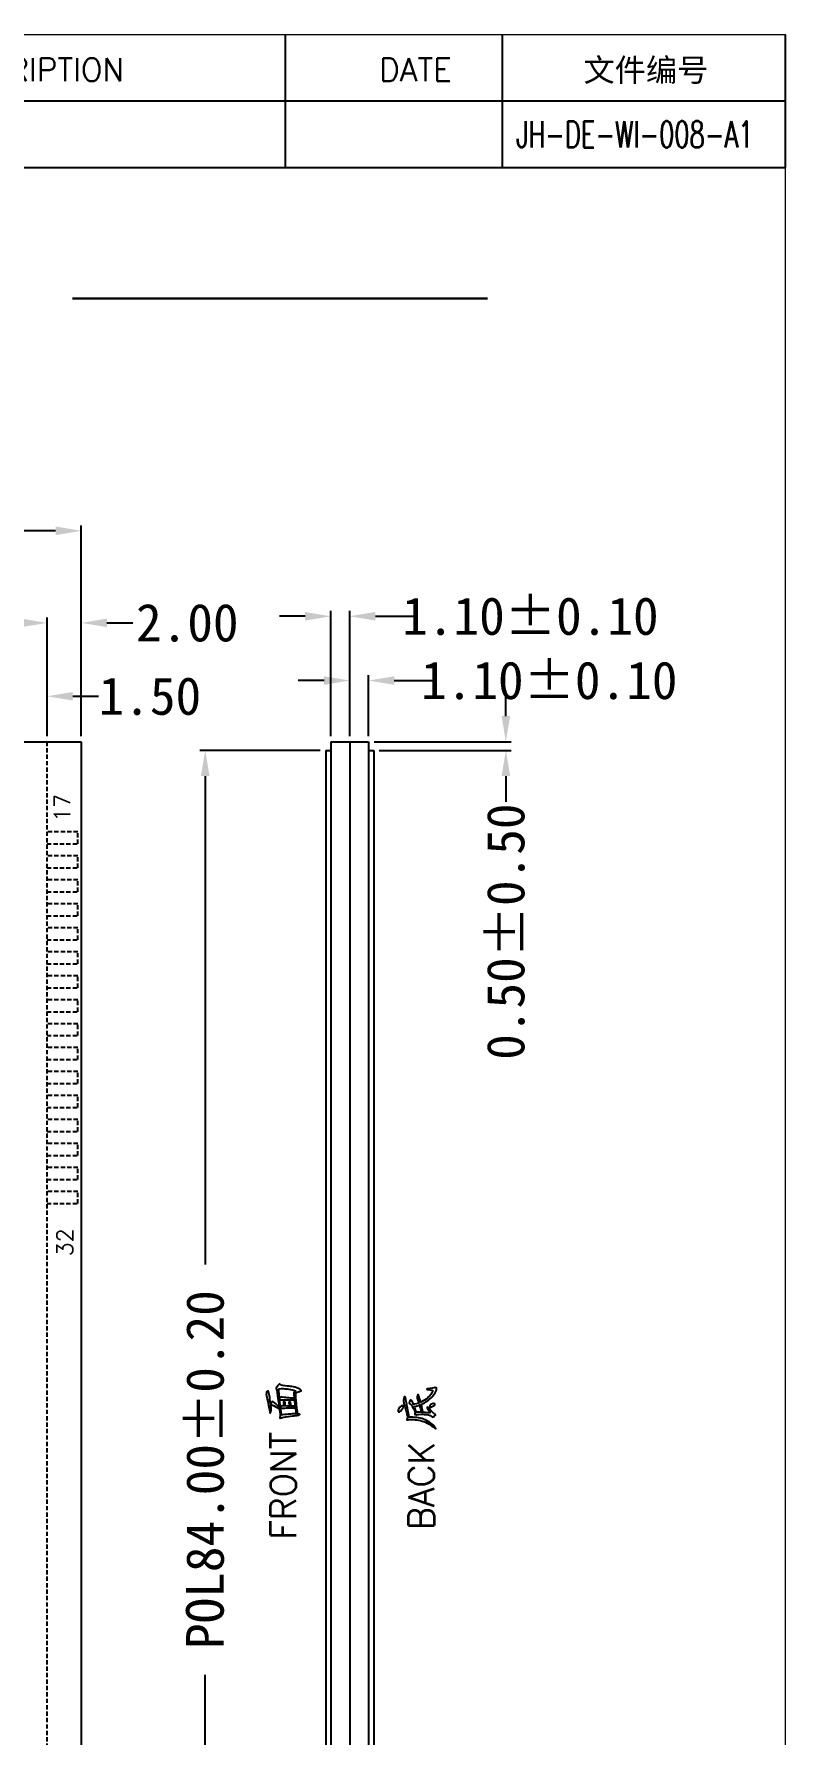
# Model space of a CAD drawing. Header units: millimetres. Extents: x 406 to 1082, y -777 to -474.
# Drawn here: x 491.2 to 535, y -698.3 to -599 of the extents above; entities that cross this region are included whole.
import ezdxf
from ezdxf.enums import TextEntityAlignment as Align

# ---------------------------------------------------------------- set-up
doc = ezdxf.new("R2010")
doc.units = ezdxf.units.MM
doc.linetypes.add('HIDDEN', pattern=[0.375, 0.25, -0.125])
doc.layers.add('dim', color=4, linetype='Continuous')
doc.layers.add('SPEC', color=2, linetype='Continuous')
doc.styles.add('ROMANS', font='ROMANS.shx')
doc.styles.add('样式 1', font='simhei_0.ttf')
doc.dimstyles.new('LCDDIM', dxfattribs={"dimtxt": 2.2, "dimasz": 1.5, "dimexe": 0.3175, "dimexo": 0.3175, "dimgap": 0.254, "dimtad": 0, "dimzin": 0, "dimdsep": 46, "dimtxsty": 'Standard', "dimcen": 0.09, "dimadec": 0, "dimazin": 0, "dimtfac": 1, "dimtofl": 0, "dimtmove": 0, "dimatfit": 0, "dimfxl": 0, "dimtolj": 1, "dimtzin": 0, "dimarcsym": 0})

# ---------------------------------------------------------------- blocks, each defined once
blk = doc.blocks.new('*D34')
at = {"layer": 'DEFPOINTS', "color": 0, "ltscale": 0.5}
for p in [(434.917, -633.411), (434.917, -640.353), (491.917, -640.353)]:
    blk.add_point(p, dxfattribs=at)
at = {"layer": 'dim', "color": 0, "lineweight": -2, "ltscale": 0.5}
for p, q in [((434.917, -640.035), (434.917, -633.093)), ((491.917, -640.035), (491.917, -633.093)), ((436.417, -633.411), (456.23, -633.411)), ((490.417, -633.411), (473.604, -633.411))]:
    blk.add_line(p, q, dxfattribs=at)
at = {"layer": 'dim', "color": 0, "ltscale": 0.5}
for points in [[(436.417, -633.161), (436.417, -633.661), (434.917, -633.411)], [(490.417, -633.161), (490.417, -633.661), (491.917, -633.411)]]:
    blk.add_solid(points, dxfattribs=at)
at = {"layer": 'dim', "color": 0, "ltscale": 0.5, "insert": (464.917, -633.411), "char_height": 2.2, "attachment_point": 5}
blk.add_mtext('\\A1;57.00%%p0.20', dxfattribs=at)
blk = doc.blocks.new('*D35')
at = {"layer": 'DEFPOINTS', "color": 0, "ltscale": 0.5}
for p in [(432.917, -628.035), (432.917, -640.353), (493.917, -640.353)]:
    blk.add_point(p, dxfattribs=at)
at = {"layer": 'dim', "color": 0, "lineweight": -2, "ltscale": 0.5}
for p, q in [((432.917, -640.035), (432.917, -627.718)), ((434.417, -628.035), (455.596, -628.035)), ((492.417, -628.035), (472.238, -628.035)), ((493.917, -640.035), (493.917, -627.718))]:
    blk.add_line(p, q, dxfattribs=at)
at = {"layer": 'dim', "color": 0, "ltscale": 0.5}
for points in [[(434.417, -627.785), (434.417, -628.285), (432.917, -628.035)], [(492.417, -627.785), (492.417, -628.285), (493.917, -628.035)]]:
    blk.add_solid(points, dxfattribs=at)
at = {"layer": 'dim', "color": 0, "ltscale": 0.5, "insert": (463.917, -628.035), "char_height": 2.2, "attachment_point": 5}
blk.add_mtext('\\A1;61.00%%p0.20', dxfattribs=at)
blk = doc.blocks.new('*D39')
at = {"layer": 'DEFPOINTS', "color": 0, "ltscale": 0.5}
for p in [(510.683, -636.778), (509.583, -640.353), (510.683, -640.353)]:
    blk.add_point(p, dxfattribs=at)
at = {"layer": 'dim', "color": 0, "lineweight": -2, "ltscale": 0.5}
for p, q in [((508.083, -636.778), (506.583, -636.778)), ((509.583, -640.035), (509.583, -636.461)), ((510.683, -640.035), (510.683, -636.461)), ((512.183, -636.778), (514.558, -636.778))]:
    blk.add_line(p, q, dxfattribs=at)
at = {"layer": 'dim', "color": 0, "ltscale": 0.5}
for points in [[(508.083, -636.528), (508.083, -637.028), (509.583, -636.778)], [(512.183, -636.528), (512.183, -637.028), (510.683, -636.778)]]:
    blk.add_solid(points, dxfattribs=at)
at = {"layer": 'dim', "color": 0, "ltscale": 0.5, "insert": (521.229, -636.778), "char_height": 2.2, "attachment_point": 5}
blk.add_mtext('\\A1;1.10%%P0.10', dxfattribs=at)
blk = doc.blocks.new('*D40')
at = {"layer": 'DEFPOINTS', "color": 0, "ltscale": 0.5}
for p in [(509.583, -633.026), (509.583, -637.821), (508.483, -640.353)]:
    blk.add_point(p, dxfattribs=at)
at = {"layer": 'dim', "color": 0, "lineweight": -2, "ltscale": 0.5}
for p, q in [((506.983, -633.026), (505.483, -633.026)), ((508.483, -640.035), (508.483, -632.708)), ((509.583, -637.503), (509.583, -632.708)), ((511.083, -633.026), (513.458, -633.026))]:
    blk.add_line(p, q, dxfattribs=at)
at = {"layer": 'dim', "color": 0, "ltscale": 0.5}
for points in [[(506.983, -632.776), (506.983, -633.276), (508.483, -633.026)], [(511.083, -632.776), (511.083, -633.276), (509.583, -633.026)]]:
    blk.add_solid(points, dxfattribs=at)
at = {"layer": 'dim', "color": 0, "ltscale": 0.5, "insert": (520.129, -633.026), "char_height": 2.2, "attachment_point": 5}
blk.add_mtext('\\A1;1.10%%P0.10', dxfattribs=at)
blk = doc.blocks.new('*D41')
at = {"layer": 'DEFPOINTS', "color": 0, "ltscale": 0.5}
for p in [(510.683, -640.353), (510.983, -640.853), (518.697, -640.853)]:
    blk.add_point(p, dxfattribs=at)
at = {"layer": 'dim', "color": 0, "lineweight": -2, "ltscale": 0.5}
for p, q in [((518.697, -638.853), (518.697, -637.353)), ((511.001, -640.353), (519.014, -640.353)), ((511.301, -640.853), (519.014, -640.853)), ((518.697, -642.353), (518.697, -643.853))]:
    blk.add_line(p, q, dxfattribs=at)
at = {"layer": 'dim', "color": 0, "ltscale": 0.5}
for points in [[(518.447, -638.853), (518.947, -638.853), (518.697, -640.353)], [(518.447, -642.353), (518.947, -642.353), (518.697, -640.853)]]:
    blk.add_solid(points, dxfattribs=at)
at = {"layer": 'dim', "color": 0, "ltscale": 0.5, "insert": (518.697, -651.44), "char_height": 2.2, "attachment_point": 5, "rotation": 90}
blk.add_mtext('\\A1;0.50%%P0.50', dxfattribs=at)
blk = doc.blocks.new('*D48')
at = {"layer": 'DEFPOINTS', "color": 0, "ltscale": 0.5}
for p in [(501.149, -640.853), (508.183, -640.853), (508.183, -724.853)]:
    blk.add_point(p, dxfattribs=at)
at = {"layer": 'dim', "color": 0, "lineweight": -2, "ltscale": 0.5}
for p, q in [((507.866, -640.853), (500.832, -640.853)), ((501.149, -642.353), (501.149, -670.866)), ((501.149, -723.353), (501.149, -694.84)), ((507.866, -724.853), (500.832, -724.853))]:
    blk.add_line(p, q, dxfattribs=at)
at = {"layer": 'dim', "color": 0, "ltscale": 0.5}
for points in [[(500.899, -642.353), (501.399, -642.353), (501.149, -640.853)], [(500.899, -723.353), (501.399, -723.353), (501.149, -724.853)]]:
    blk.add_solid(points, dxfattribs=at)
at = {"layer": 'dim', "color": 0, "ltscale": 0.5, "insert": (501.149, -682.853), "char_height": 2.2, "attachment_point": 5, "rotation": 90}
blk.add_mtext('\\A1;POL84.00%%p0.20', dxfattribs=at)
blk = doc.blocks.new('*D49')
at = {"layer": 'DEFPOINTS', "color": 0, "ltscale": 0.5}
for p in [(491.917, -637.695), (491.917, -640.353), (490.417, -642.853)]:
    blk.add_point(p, dxfattribs=at)
at = {"layer": 'dim', "color": 0, "lineweight": -2, "ltscale": 0.5}
for p, q in [((488.917, -637.695), (487.417, -637.695)), ((490.417, -642.535), (490.417, -637.378)), ((491.917, -640.035), (491.917, -637.378)), ((493.417, -637.695), (494.917, -637.695))]:
    blk.add_line(p, q, dxfattribs=at)
at = {"layer": 'dim', "color": 0, "ltscale": 0.5}
for points in [[(488.917, -637.445), (488.917, -637.945), (490.417, -637.695)], [(493.417, -637.445), (493.417, -637.945), (491.917, -637.695)]]:
    blk.add_solid(points, dxfattribs=at)
at = {"layer": 'dim', "color": 0, "ltscale": 0.5, "insert": (497.921, -637.695), "char_height": 2.2, "attachment_point": 5}
blk.add_mtext('\\A1;1.50', dxfattribs=at)
blk = doc.blocks.new('*D50')
at = {"layer": 'DEFPOINTS', "color": 0, "ltscale": 0.5}
for p in [(493.917, -633.411), (491.917, -640.353), (493.917, -640.353)]:
    blk.add_point(p, dxfattribs=at)
at = {"layer": 'dim', "color": 0, "lineweight": -2, "ltscale": 0.5}
for p, q in [((491.917, -640.035), (491.917, -633.093)), ((493.917, -640.035), (493.917, -633.093)), ((490.417, -633.411), (488.917, -633.411)), ((495.417, -633.411), (496.917, -633.411))]:
    blk.add_line(p, q, dxfattribs=at)
at = {"layer": 'dim', "color": 0, "ltscale": 0.5}
for points in [[(490.417, -633.161), (490.417, -633.661), (491.917, -633.411)], [(495.417, -633.161), (495.417, -633.661), (493.917, -633.411)]]:
    blk.add_solid(points, dxfattribs=at)
at = {"layer": 'dim', "color": 0, "ltscale": 0.5, "insert": (500.104, -633.411), "char_height": 2.2, "attachment_point": 5}
blk.add_mtext('\\A1;2.00', dxfattribs=at)

msp = doc.modelspace()

# ---------------------------------------------------------------- linework, layer by layer
for p, q in [((508.183, -640.853), (508.183, -724.853)), ((508.183, -640.853), (508.483, -640.853)), ((508.483, -640.353), (510.683, -640.353)), ((508.483, -640.353), (508.483, -725.353)), ((509.583, -640.353), (509.583, -725.353)), ((510.683, -640.353), (510.683, -725.353)), ((510.683, -640.853), (510.983, -640.853)), ((510.983, -640.853), (510.983, -724.853))]:
    msp.add_line(p, q)
for points in [[(493.917, -640.353), (493.917, -725.353), (432.917, -725.353), (432.917, -640.353)], [(506.452, -678.794), (506.443, -678.71), (506.441, -678.66), (506.437, -678.563), (506.435, -678.464), (506.433, -678.375), (506.483, -678.347), (506.578, -678.305), (506.656, -678.286), (506.69, -678.281), (506.756, -678.244), (506.696, -678.174), (506.68, -678.162), (506.603, -678.117), (506.494, -678.073), (506.494, -678.073), (506.398, -678.047), (506.3, -678.023), (506.201, -678.002), (506.133, -677.993), (506.041, -677.983), (505.936, -677.972), (505.816, -677.962), (505.683, -677.945), (505.588, -677.922), (505.543, -677.891), (505.492, -677.85), (505.457, -677.869), (505.372, -677.962), (505.321, -678.041), (505.29, -678.104), (505.31, -678.174), (505.333, -678.232), (505.352, -678.346), (505.355, -678.385), (505.363, -678.461), (505.376, -678.558), (505.392, -678.675), (505.412, -678.812), (505.426, -678.896), (505.445, -679.01), (505.46, -679.115), (505.473, -679.211), (505.474, -679.216), (505.432, -679.166), (505.406, -679.14), (505.338, -679.075), (505.25, -678.994), (505.249, -678.993), (505.149, -678.91), (505.088, -678.882), (505.065, -678.889), (504.997, -678.973), (504.976, -679.017), (504.971, -679.057), (504.957, -678.943), (504.947, -678.872), (504.93, -678.745), (504.913, -678.633), (504.897, -678.539), (504.881, -678.46), (504.866, -678.397), (504.834, -678.304), (504.795, -678.255), (504.735, -678.306), (504.723, -678.352), (504.715, -678.457), (504.715, -678.468), (504.721, -678.529), (504.737, -678.617), (504.762, -678.732), (504.795, -678.872), (504.796, -678.877), (504.826, -678.999), (504.851, -679.11), (504.871, -679.207), (504.886, -679.293), (504.897, -679.368), (504.921, -679.5), (504.937, -679.55), (504.977, -679.479), (504.981, -679.472), (505.008, -679.378), (505.007, -679.369), (505.003, -679.318), (504.992, -679.231), (504.978, -679.106), (504.976, -679.093), (505.028, -679.085), (505.048, -679.08), (505.094, -679.093), (505.166, -679.126), (505.263, -679.178), (505.385, -679.248), (505.486, -679.309), (505.492, -679.378), (505.505, -679.473), (505.515, -679.578), (505.521, -679.675), (505.522, -679.722), (505.508, -679.802), (505.513, -679.854), (505.517, -679.857), (505.604, -679.823), (505.609, -679.82), (505.663, -679.801), (505.747, -679.782), (505.862, -679.762), (506.008, -679.743), (506.131, -679.731), (506.245, -679.72), (506.345, -679.71), (506.431, -679.701), (506.503, -679.692), (506.621, -679.668), (506.665, -679.632), (506.653, -679.614), (506.578, -679.597), (506.542, -679.595), (506.541, -679.579), (506.533, -679.487), (506.52, -679.373), (506.503, -679.237), (506.499, -679.205), (506.485, -679.091), (506.473, -678.985), (506.461, -678.886)], [(506.319, -678.41), (506.322, -678.453), (506.326, -678.51), (506.333, -678.582), (506.341, -678.667), (506.344, -678.687), (506.252, -678.68), (506.131, -678.672), (506.023, -678.662), (505.929, -678.654), (505.851, -678.647), (505.786, -678.639), (505.78, -678.639), (505.648, -678.622), (505.584, -678.609), (505.577, -678.61), (505.526, -678.658), (505.49, -678.707), (505.489, -678.699), (505.479, -678.609), (505.471, -678.529), (505.465, -678.461), (505.459, -678.402), (505.455, -678.356), (505.453, -678.32), (505.452, -678.295), (505.455, -678.201), (505.472, -678.133), (505.488, -678.127), (505.594, -678.113), (505.62, -678.114), (505.698, -678.119), (505.804, -678.128), (505.938, -678.144), (506.028, -678.155), (506.131, -678.173), (506.229, -678.194), (506.323, -678.218), (506.412, -678.244), (506.412, -678.27), (506.374, -678.299), (506.321, -678.366), (506.319, -678.381)], [(506.365, -678.881), (506.381, -679.008), (506.398, -679.145), (506.239, -679.143), (506.15, -679.142), (506.15, -679.139), (506.143, -679.036), (506.13, -678.943), (506.127, -678.929), (506.089, -678.852), (506.049, -678.892), (506.039, -678.953), (506.049, -679.024), (506.061, -679.062), (506.066, -679.14), (505.951, -679.139), (505.842, -679.137), (505.825, -679.137), (505.821, -679.028), (505.812, -678.938), (505.796, -678.892), (505.735, -678.852), (505.715, -678.903), (505.719, -678.95), (505.735, -679.065), (505.753, -679.136), (505.689, -679.136), (505.645, -679.135), (505.624, -679.135), (505.576, -679.173), (505.548, -679.213), (505.543, -679.173), (505.527, -679.038), (505.514, -678.914), (505.5, -678.802), (505.497, -678.771), (506.353, -678.771)], [(512.976, -679.947), (513.037, -679.93), (513.136, -679.924), (513.269, -679.925), (513.298, -679.928), (513.403, -679.94), (513.504, -679.953), (513.601, -679.969), (513.693, -679.987), (513.722, -679.993), (513.813, -680.018), (513.905, -680.051), (514, -680.09), (514.098, -680.138), (514.116, -680.148), (514.215, -680.201), (514.304, -680.254), (514.383, -680.308), (514.451, -680.361), (514.555, -680.439), (514.602, -680.462), (514.594, -680.433), (514.522, -680.32), (514.47, -680.261), (514.401, -680.198), (514.318, -680.133), (514.218, -680.067), (514.166, -680.036), (514.074, -679.986), (513.983, -679.942), (513.893, -679.905), (513.804, -679.876), (513.796, -679.873), (513.7, -679.851), (513.602, -679.832), (513.503, -679.816), (513.4, -679.805), (513.367, -679.802), (513.268, -679.794), (513.168, -679.788), (513.068, -679.786), (513.048, -679.786), (513.043, -679.746), (513.029, -679.667), (513.014, -679.578), (512.996, -679.476), (512.975, -679.364), (512.951, -679.24), (512.925, -679.106), (512.912, -679.038), (512.882, -678.879), (512.856, -678.756), (512.835, -678.667), (512.817, -678.611), (512.803, -678.59), (512.753, -678.641), (512.735, -678.689), (512.723, -678.792), (512.724, -678.808), (512.73, -678.866), (512.747, -678.946), (512.771, -679.048), (512.803, -679.172), (512.843, -679.319), (512.857, -679.365), (512.896, -679.51), (512.926, -679.628), (512.948, -679.723), (512.961, -679.791), (512.961, -679.794), (512.934, -679.858), (512.914, -679.936)], [(514.103, -679.255), (514.178, -679.37), (514.18, -679.372), (514.257, -679.487), (514.269, -679.532), (514.252, -679.538), (514.168, -679.536), (514.016, -679.521), (513.937, -679.515), (513.846, -679.51), (513.846, -679.51), (513.842, -679.483), (513.824, -679.377), (513.805, -679.275), (513.786, -679.175), (513.764, -679.079), (513.756, -679.04), (513.78, -679.031), (513.866, -678.993), (513.942, -678.956), (514.009, -678.919), (514.067, -678.883), (514.087, -678.87), (514.168, -678.809), (514.246, -678.745), (514.319, -678.676), (514.387, -678.605), (514.451, -678.53), (514.508, -678.456), (514.572, -678.363), (514.617, -678.282), (514.644, -678.215), (514.657, -678.157), (514.653, -678.074), (514.652, -678.07), (514.573, -678.064), (514.516, -678.081), (514.419, -678.099), (514.289, -678.115), (514.259, -678.118), (514.13, -678.136), (514.087, -678.155), (514.127, -678.173), (514.259, -678.195), (514.387, -678.222), (514.441, -678.246), (514.44, -678.265), (514.402, -678.338), (514.32, -678.459), (514.313, -678.468), (514.257, -678.541), (514.191, -678.611), (514.118, -678.678), (514.036, -678.742), (513.946, -678.803), (513.876, -678.845), (513.779, -678.897), (513.726, -678.922), (513.718, -678.892), (513.693, -678.803), (513.664, -678.701), (513.626, -678.572), (513.598, -678.494), (513.582, -678.468), (513.531, -678.53), (513.511, -678.621), (513.512, -678.631), (513.527, -678.69), (513.561, -678.794), (513.612, -678.944), (513.619, -678.965), (513.601, -678.972), (513.521, -678.995), (513.491, -679.004), (513.373, -679.038), (513.313, -679.055), (513.285, -678.988), (513.258, -678.934), (513.2, -678.824), (513.158, -678.782), (513.149, -678.783), (513.087, -678.863), (513.074, -678.888), (513.047, -678.975), (513.087, -679.005), (513.113, -679.014), (513.187, -679.086), (513.19, -679.089), (513.219, -679.134), (513.256, -679.202), (513.302, -679.292), (513.357, -679.405), (513.412, -679.522), (513.392, -679.567), (513.38, -679.643), (513.46, -679.652), (513.508, -679.643), (513.603, -679.631), (513.733, -679.623), (513.824, -679.624), (513.927, -679.627), (514.025, -679.633), (514.118, -679.643), (514.173, -679.653), (514.278, -679.685), (514.34, -679.723), (514.346, -679.73), (514.42, -679.785), (514.421, -679.785), (514.511, -679.743), (514.521, -679.739), (514.582, -679.673), (514.522, -679.602), (514.516, -679.598), (514.464, -679.554), (514.393, -679.481), (514.3, -679.379), (514.219, -679.293), (514.143, -679.225), (514.098, -679.207), (514.096, -679.208)], [(506.439, -679.477), (506.454, -679.591), (506.433, -679.59), (506.411, -679.591), (506.319, -679.596), (506.223, -679.603), (506.122, -679.611), (506.017, -679.62), (505.907, -679.632), (505.8, -679.642), (505.68, -679.653), (505.602, -679.659), (505.6, -679.643), (505.58, -679.476), (505.561, -679.318), (505.555, -679.273), (505.672, -679.266), (505.788, -679.259), (505.899, -679.253), (506.004, -679.248), (506.103, -679.244), (506.197, -679.241), (506.285, -679.239), (506.366, -679.237), (506.409, -679.237), (506.418, -679.307)], [(512.419, -679.47), (512.48, -679.47), (512.544, -679.437), (512.621, -679.349), (512.676, -679.277), (512.712, -679.207), (512.692, -679.137), (512.632, -679.116), (512.6, -679.125), (512.51, -679.197), (512.45, -679.275), (512.419, -679.359), (512.417, -679.378)], [(513.761, -679.472), (513.769, -679.507), (513.749, -679.506), (513.645, -679.503), (513.536, -679.501), (513.468, -679.501), (513.461, -679.48), (513.42, -679.353), (513.382, -679.239), (513.359, -679.176), (513.466, -679.144), (513.58, -679.105), (513.655, -679.079), (513.657, -679.083), (513.685, -679.179), (513.711, -679.276), (513.737, -679.374)], [(514.282, -679.225), (514.4, -679.167), (514.513, -679.1), (514.553, -679.056), (514.542, -679.015), (514.471, -678.995), (514.449, -678.996), (514.35, -679.025), (514.313, -679.051), (514.259, -679.137), (514.239, -679.228)]]:
    msp.add_lwpolyline(points, close=True)
at = {"linetype": 'HIDDEN'}
for points in [[(491.917, -725.353), (491.917, -640.353)], [(491.917, -646.313), (493.717, -646.313), (493.717, -645.613), (491.917, -645.613)], [(491.917, -647.713), (493.717, -647.713), (493.717, -647.013), (491.917, -647.013)], [(491.917, -649.113), (493.717, -649.113), (493.717, -648.413), (491.917, -648.413)], [(491.917, -650.513), (493.717, -650.513), (493.717, -649.813), (491.917, -649.813)], [(491.917, -651.913), (493.717, -651.913), (493.717, -651.213), (491.917, -651.213)], [(491.917, -653.313), (493.717, -653.313), (493.717, -652.613), (491.917, -652.613)], [(491.917, -654.713), (493.717, -654.713), (493.717, -654.013), (491.917, -654.013)], [(491.917, -656.113), (493.717, -656.113), (493.717, -655.413), (491.917, -655.413)], [(491.917, -657.513), (493.717, -657.513), (493.717, -656.813), (491.917, -656.813)], [(491.917, -658.913), (493.717, -658.913), (493.717, -658.213), (491.917, -658.213)], [(491.917, -660.313), (493.717, -660.313), (493.717, -659.613), (491.917, -659.613)], [(491.917, -661.713), (493.717, -661.713), (493.717, -661.013), (491.917, -661.013)], [(491.917, -663.113), (493.717, -663.113), (493.717, -662.413), (491.917, -662.413)], [(491.917, -664.513), (493.717, -664.513), (493.717, -663.813), (491.917, -663.813)], [(491.917, -665.913), (493.717, -665.913), (493.717, -665.213), (491.917, -665.213)], [(491.917, -667.313), (493.717, -667.313), (493.717, -666.613), (491.917, -666.613)]]:
    msp.add_lwpolyline(points, dxfattribs=at)
at = {"layer": 'SPEC'}
for p, q in [((535.005, -599.067), (535.005, -606.823)), ((535.005, -602.945), (466.884, -602.945)), ((466.884, -606.823), (535.005, -606.823))]:
    msp.add_line(p, q, dxfattribs=at)
at = {"layer": 'SPEC', "color": 1, "lineweight": 30}
msp.add_line((493.402, -614.472), (517.617, -614.472), dxfattribs=at)
at = {"layer": 'SPEC', "lineweight": 30, "const_width": 0.0826}
msp.add_lwpolyline([(405.645, -776.519), (535.005, -776.519), (535.005, -599.067), (405.645, -599.067)], close=True, dxfattribs=at)
at = {"layer": 'SPEC'}
for points in [[(505.824, -599.067), (505.824, -602.945), (505.824, -606.823)], [(518.489, -599.067), (518.489, -602.945), (518.489, -606.823)]]:
    msp.add_lwpolyline(points, dxfattribs=at)

# ---------------------------------------------------------------- texts
at = {"style": 'ROMANS'}
for s, height, p in [('17', 0.9457, (492.797, -644.21)), ('32', 0.9457, (492.956, -669.583)), ('FRONT', 1.4832, (505.708, -683.794)), ('BACK', 1.4832, (513.761, -683.794))]:
    msp.add_text(s, height=height, rotation=90, dxfattribs=at).set_placement(p, align=Align.MIDDLE)
at = {"layer": 'SPEC', "style": 'ROMANS'}
for s, height, p in [('DESCRIPTION', 1.33567, (485.027, -601.776)), ('DATE', 1.3357, (511.31, -601.776))]:
    msp.add_text(s, height=height, dxfattribs=at).set_placement(p)
at = {"layer": 'SPEC', "color": 120, "style": '样式 1'}
msp.add_text('文件编号', height=1.3357, dxfattribs=at).set_placement((523.23, -601.796))
at = {"layer": 'SPEC', "color": 120, "style": 'ROMANS', "width": 0.622475}
msp.add_text('JH-DE-WI-008-A1', height=1.54, dxfattribs=at).set_placement((519.308, -605.654), (533.14, -605.654), align=Align.FIT)

# ---------------------------------------------------------------- dimensions: what is measured, and where the dimension line sits
at = {"layer": 'dim', "ltscale": 0.5}
for base, p1, p2, angle, text, picture, middle in [((432.917, -628.035), (493.917, -640.353), (432.917, -640.353), 180, '<>%%p0.20', '*D35', (463.917, -628.035)), ((434.917, -633.411), (491.917, -640.353), (434.917, -640.353), 180, '<>%%p0.20', '*D34', (464.917, -633.411)), ((501.149, -640.853), (508.183, -724.853), (508.183, -640.853), 90, 'POL<>%%p0.20', '*D48', (501.149, -682.853))]:
    dim = msp.add_linear_dim(base=base, p1=p1, p2=p2, angle=angle, text=text, dimstyle='LCDDIM', dxfattribs=at)
    dim.commit()
    dim.dimension.update_dxf_attribs({"geometry": picture, "text_midpoint": middle, "dimtype": 160})
for base, p1, p2, picture, middle in [((493.917, -633.411), (491.917, -640.353), (493.917, -640.353), '*D50', (500.104, -633.411)), ((491.917, -637.695), (490.417, -642.853), (491.917, -640.353), '*D49', (497.921, -637.695))]:
    dim = msp.add_linear_dim(base=base, p1=p1, p2=p2, dimstyle='LCDDIM', dxfattribs=at)
    dim.commit()
    dim.dimension.update_dxf_attribs({"geometry": picture, "text_midpoint": middle})
for base, p1, p2, picture, middle in [((509.583, -633.026), (508.483, -640.353), (509.583, -637.821), '*D40', (520.129, -633.026)), ((510.683, -636.778), (509.583, -640.353), (510.683, -640.353), '*D39', (521.229, -636.778))]:
    dim = msp.add_linear_dim(base=base, p1=p1, p2=p2, text='<>%%P0.10', dimstyle='LCDDIM', dxfattribs=at)
    dim.commit()
    dim.dimension.update_dxf_attribs({"geometry": picture, "text_midpoint": middle, "dimtype": 160})
dim = msp.add_linear_dim(base=(518.697, -640.853), p1=(510.683, -640.353), p2=(510.983, -640.853), angle=90, text='<>%%P0.50', dimstyle='LCDDIM', dxfattribs=at)
dim.commit()
dim.dimension.update_dxf_attribs({"geometry": '*D41', "text_midpoint": (518.697, -651.44)})

doc.saveas('drawing.dxf')
